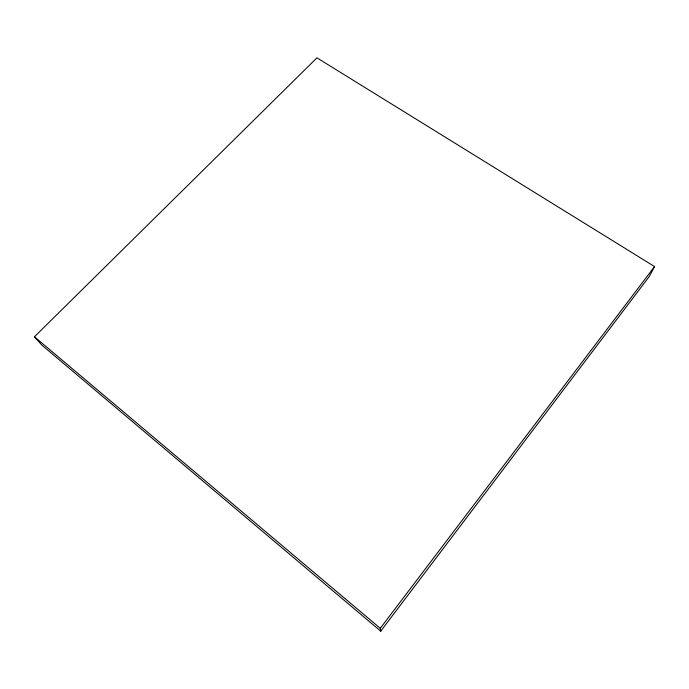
<?xml version="1.0" encoding="UTF-8"?>
<svg xmlns="http://www.w3.org/2000/svg" width="689" height="689" viewBox="0 0 689 689"><rect width="100%" height="100%" fill="white"/><g stroke="black" fill="none" stroke-linecap="round" stroke-linejoin="round"><path stroke-width="1.03" d="M654.55 266.565L649.159 276.651L380.724 631.158L42.098 345.353L34.45 336.775L316.957 57.842L654.55 266.565L380.276 628.299L380.724 631.158M34.45 336.775L380.276 628.299"/></g></svg>
